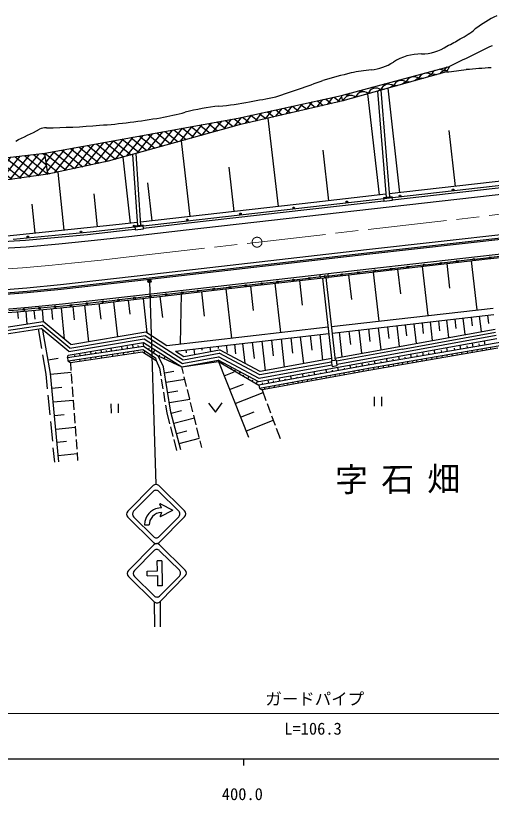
# Model space of a CAD drawing. Units: millimetres, scale not verified. Extents: x 40000 to 680000, y 20000 to 380000.
# Drawn here: x 433415 to 505659, y 198715 to 317747 of the extents above; entities that cross this region are included whole.
import ezdxf
from ezdxf.enums import TextEntityAlignment as Align

# ---------------------------------------------------------------- set-up
doc = ezdxf.new("R2010")
doc.units = ezdxf.units.MM
doc.header["$LTSCALE"] = 1000
doc.header["$PDMODE"] = 32
doc.header["$PDSIZE"] = 500
doc.linetypes.add('CHAIN', pattern=[18.5, 12, -1.5, 3.5, -1.5])
for name, color, linetype, lineweight in [('M-BGD', 7, 'Continuous', 25), ('M-BMK', 2, 'CHAIN', 13), ('M-STR-HTXT', 7, 'Continuous', 13), ('M-STR-STRC', 7, 'Continuous', 25), ('M-TTL-BAND', 7, 'Continuous', 25)]:
    doc.layers.add(name, color=color, linetype=linetype, lineweight=lineweight)
doc.layers.add('M-BMK-HTXT', color=7, linetype='Continuous')
doc.styles.add('ＭＳ ゴシック', font='')
doc.styles.get('ＭＳ ゴシック').set_extended_font_data('MS Gothic')

msp = doc.modelspace()

# ---------------------------------------------------------------- hatches: boundary and pattern name
at = {"layer": 'M-BGD'}
h = msp.add_hatch(dxfattribs=at)
h.set_pattern_fill('USER', color=256, style=0, pattern_type=2)
h.set_pattern_definition([(51.5293, (437830, 296868), (-782.926, 622.115), []), (141.5293, (437830, 296868), (-622.115, -782.926), [])])
h.paths.add_polyline_path([(437830, 296868), (467211, 302217), (482905, 305629), (483127, 304821), (467363, 301198), (447483, 295688), (438302, 293686)])
h = msp.add_hatch(dxfattribs=at)
h.set_pattern_fill('USER', color=256, style=0, pattern_type=2)
h.set_pattern_definition([(51.529, (438302, 293686), (-782.93, 622.115), []), (141.529, (438302, 293686), (-622.115, -782.93), [])])
h.paths.add_polyline_path([(438302, 293686), (437830, 296868), (426487, 295576), (426419, 292034), (431091, 292684)])

# ---------------------------------------------------------------- linework, layer by layer
for p, q in [((482905, 305629), (499296, 310042)), ((488383, 306290), (489684, 290183)), ((488873, 306427), (490181, 290243)), ((491760, 290894), (489979, 306736)), ((467211, 302217), (482905, 305629)), ((483127, 304821), (482905, 305629)), ((488652, 290545), (486927, 305883)), ((473314, 288811), (471784, 302215)), ((500222, 291846), (499270, 300308)), ((459911, 287281), (458600, 298769)), ((438302, 293686), (437830, 296868)), ((451178, 296712), (451896, 285855)), ((451670, 296849), (452394, 285907)), ((480983, 289683), (480120, 297352)), ((450869, 286249), (449721, 296308)), ((440800, 285191), (439887, 294032)), ((466613, 288046), (465848, 294748)), ((454167, 286625), (453511, 292369)), ((508846, 292815), (490143, 290712)), ((508898, 291851), (490636, 289775)), ((445835, 285710), (445316, 290746)), ((489646, 290657), (478713, 289427)), ((478713, 289427), (452360, 286419)), ((489344, 289628), (459190, 286202)), ((436379, 284734), (435923, 289155)), ((449117, 286049), (427687, 283837)), ((451863, 286362), (449117, 286049)), ((459190, 286202), (452838, 285473)), ((486752, 281759), (524803, 286075)), ((486774, 281561), (524823, 285876)), ((444305, 284522), (439870, 284093)), ((450518, 285207), (444305, 284522)), ((451546, 285325), (450518, 285207)), ((434929, 283649), (430052, 283340)), ((439870, 284093), (434929, 283649)), ((522846, 283337), (487036, 279275)), ((505093, 280850), (522359, 282826)), ((454149, 278033), (486752, 281759)), ((454172, 277834), (486774, 281561)), ((491858, 279335), (505093, 280850)), ((498880, 280139), (499307, 276413)), ((502606, 280565), (503459, 273114)), ((487036, 279275), (480882, 278572)), ((480937, 278085), (491858, 279335)), ((487703, 278860), (488556, 271408)), ((491429, 279286), (491855, 275560)), ((495154, 279712), (496007, 272261)), ((440281, 276446), (454149, 278033)), ((440301, 276247), (454172, 277834)), ((479590, 278424), (454434, 275549)), ((465352, 276302), (479646, 277937)), ((476526, 277580), (476952, 273855)), ((480015, 277948), (481456, 265356)), ((480511, 278005), (481949, 265445)), ((483977, 278433), (484404, 274708)), ((435154, 275970), (440281, 276446)), ((435172, 275771), (440301, 276247)), ((450918, 274650), (465352, 276302)), ((465349, 276301), (466202, 268850)), ((469075, 276728), (469501, 273002)), ((472800, 277154), (473653, 269703)), ((430331, 275567), (435154, 275970)), ((430347, 275367), (435172, 275771)), ((454434, 275549), (440538, 273959)), ((455329, 275154), (455695, 271951)), ((458446, 267962), (458612, 275530)), ((461623, 275875), (462050, 272149)), ((440538, 273959), (435362, 273479)), ((443869, 273818), (444495, 268288)), ((446068, 274071), (446348, 271717)), ((448265, 274334), (448903, 269046)), ((450512, 274601), (450768, 272446)), ((452760, 274860), (453357, 269643)), ((435362, 273479), (430539, 273075)), ((433700, 272811), (433779, 271808)), ((434946, 272914), (435113, 270963)), ((436191, 273023), (436311, 271727)), ((437435, 273139), (437611, 271343)), ((438874, 273280), (439032, 271673)), ((440312, 273428), (440803, 268672)), ((442091, 273619), (442312, 271631)), ((481361, 270585), (505946, 273399)), ((481474, 269591), (506059, 272405)), ((497615, 271439), (497787, 269930)), ((498856, 271581), (499160, 268930)), ((500098, 271723), (500261, 270305)), ((501340, 271865), (501625, 269375)), ((502582, 272007), (502734, 270680)), ((503824, 272149), (504091, 269821)), ((505066, 272291), (505207, 271056)), ((427744, 269335), (437428, 270810)), ((427820, 268840), (437282, 270282)), ((428088, 269893), (437574, 271338)), ((437381, 267272), (436873, 270219)), ((441514, 266788), (437282, 270282)), ((441657, 267319), (437428, 270810)), ((441799, 267850), (437574, 271338)), ((456357, 267723), (480864, 270528)), ((481907, 265810), (506226, 270207)), ((487002, 270224), (487219, 268326)), ((488489, 270394), (488870, 267069)), ((489892, 270555), (490097, 268763)), ((491294, 270715), (491654, 267572)), ((492591, 270864), (492785, 269171)), ((493889, 271012), (494229, 268038)), ((495131, 271154), (495314, 269554)), ((496373, 271296), (496695, 268484)), ((441657, 267319), (453060, 269239)), ((441799, 267850), (453167, 269764)), ((453060, 269239), (458856, 265531)), ((453167, 269764), (456357, 267723)), ((457692, 266869), (480978, 269534)), ((476650, 269039), (477119, 264945)), ((478123, 269208), (478377, 266983)), ((479595, 269376), (480042, 265473)), ((506404, 269223), (482234, 264853)), ((482549, 269714), (482974, 266003)), ((484032, 269884), (484261, 267877)), ((485514, 270054), (485917, 266535)), ((492184, 267160), (506315, 269715)), ((441372, 266257), (452846, 268189)), ((441514, 266788), (452953, 268714)), ((451147, 267903), (451217, 267366)), ((452753, 268173), (452827, 267607)), ((452846, 268189), (458648, 264476)), ((452953, 268714), (458752, 265003)), ((466635, 267893), (466802, 266438)), ((467877, 268035), (468220, 265041)), ((469334, 268202), (469614, 265757)), ((506492, 268731), (470328, 262192)), ((470792, 268369), (471304, 263893)), ((472254, 268536), (472525, 266164)), ((473716, 268703), (474206, 264418)), ((475183, 268871), (475446, 266573)), ((508462, 268438), (486907, 264709)), ((513354, 268777), (486992, 264216)), ((502923, 267491), (502824, 268068)), ((503848, 267640), (503791, 267975)), ((504705, 267788), (504602, 268389)), ((441300, 265875), (452826, 267608)), ((441375, 265381), (452714, 267086)), ((441722, 265123), (452679, 266752)), ((444766, 266811), (444819, 266404)), ((445561, 266677), (445581, 266519)), ((446359, 267097), (446418, 266645)), ((447173, 266958), (447199, 266762)), ((447863, 267350), (447926, 266871)), ((448691, 267087), (448704, 266988)), ((449487, 267623), (449553, 267116)), ((449726, 266636), (449767, 266319)), ((450341, 267544), (450370, 267321)), ((450431, 266750), (450451, 266600)), ((451299, 266873), (451341, 266553)), ((451965, 266970), (451981, 266850)), ((451971, 267737), (452000, 267513)), ((452679, 266752), (454734, 265437)), ((452714, 267086), (454663, 265839)), ((452826, 267608), (455076, 266168)), ((453009, 266897), (452940, 266586)), ((453640, 267129), (453715, 267323)), ((454369, 266655), (454584, 267067)), ((457692, 266869), (458960, 266058)), ((458960, 266058), (464396, 267050)), ((459279, 267051), (459328, 266618)), ((460483, 267159), (460575, 266353)), ((461668, 267324), (461703, 267018)), ((462910, 267466), (462987, 266793)), ((464153, 267609), (464191, 267272)), ((470573, 263761), (464396, 267050)), ((465394, 267751), (465519, 266652)), ((492184, 267160), (482145, 265345)), ((506667, 267316), (487043, 263920)), ((495343, 266168), (495251, 266704)), ((497100, 266472), (497006, 267016)), ((498129, 266650), (498079, 266938)), ((499015, 266804), (498920, 267362)), ((500133, 266997), (500077, 267319)), ((501019, 267150), (500920, 267730)), ((501255, 266377), (501204, 266673)), ((502036, 267337), (501981, 267660)), ((502042, 266656), (502017, 266805)), ((502816, 266644), (502765, 266940)), ((503552, 266908), (503526, 267057)), ((504325, 266896), (504275, 267192)), ((504905, 267120), (504873, 267310)), ((505608, 267144), (505557, 267439)), ((438060, 263339), (437551, 266287)), ((438339, 265547), (439884, 265814)), ((441300, 265875), (441372, 266257)), ((441300, 265875), (441341, 265376)), ((442252, 265513), (442270, 265375)), ((442352, 266224), (442377, 266037)), ((443096, 266547), (443148, 266153)), ((443112, 265642), (443152, 265336)), ((443915, 265763), (443934, 265612)), ((443960, 266449), (443983, 266278)), ((444783, 265893), (444824, 265584)), ((445540, 266007), (445559, 265863)), ((446406, 266137), (446447, 265826)), ((447228, 266261), (447243, 266143)), ((448086, 266390), (448127, 266075)), ((448867, 266507), (448884, 266372)), ((453878, 266341), (453812, 266182)), ((454663, 265839), (454734, 265437)), ((455076, 266168), (458648, 264476)), ((455193, 266092), (455309, 266299)), ((455976, 265725), (456144, 266039)), ((456774, 265359), (456813, 265448)), ((458648, 264476), (464152, 265481)), ((458856, 265531), (458861, 265532)), ((458888, 265537), (464315, 266527)), ((458978, 265045), (464233, 266004)), ((470328, 262192), (464152, 265481)), ((470410, 262715), (464233, 266004)), ((470492, 263238), (464315, 266527)), ((481414, 265721), (470573, 263761)), ((489860, 265217), (489775, 265709)), ((490806, 265383), (490766, 265617)), ((491693, 265535), (491608, 266028)), ((492625, 265712), (492585, 265946)), ((493512, 265864), (493428, 266357)), ((494456, 266015), (494409, 266294)), ((495139, 265326), (495088, 265622)), ((495849, 265472), (495824, 265621)), ((496213, 266319), (496167, 266585)), ((496668, 265596), (496617, 265891)), ((497419, 265733), (497394, 265881)), ((498238, 265856), (498187, 266151)), ((498971, 266137), (498946, 266286)), ((499745, 266125), (499694, 266421)), ((500481, 266389), (500456, 266537)), ((441341, 265376), (441722, 265123)), ((441722, 265123), (441810, 263928)), ((454734, 265437), (455252, 264283)), ((455252, 264283), (455445, 263105)), ((458648, 264476), (464214, 265279)), ((458903, 263450), (458648, 264476)), ((458752, 265003), (458951, 265040)), ((462206, 265124), (462233, 264993)), ((463561, 265373), (463612, 265192)), ((464199, 265379), (464209, 265281)), ((464214, 265279), (468753, 253811)), ((464214, 265279), (470340, 261701)), ((464859, 265105), (464771, 264954)), ((466184, 264399), (466066, 264197)), ((486907, 264709), (470340, 261701)), ((481447, 264711), (470410, 262715)), ((481358, 265203), (470492, 263238)), ((482431, 263896), (482350, 264366)), ((483420, 264076), (483383, 264293)), ((484296, 264235), (484215, 264703)), ((485241, 264406), (485206, 264611)), ((486116, 264565), (486036, 265032)), ((487073, 264725), (487033, 264959)), ((487860, 264052), (487809, 264347)), ((488014, 264908), (487929, 265401)), ((488541, 264327), (488515, 264476)), ((488973, 265064), (488933, 265299)), ((489338, 264310), (489287, 264605)), ((490094, 264591), (490068, 264739)), ((490867, 264579), (490817, 264875)), ((491535, 264848), (491509, 264996)), ((492236, 264820), (492185, 265116)), ((492992, 265101), (492966, 265250)), ((493765, 265089), (493714, 265385)), ((494392, 265219), (494367, 265368)), ((438270, 261151), (438060, 263339)), ((438707, 263383), (441828, 263684)), ((441847, 263429), (441957, 261933)), ((456027, 263572), (457452, 263805)), ((465063, 263134), (466586, 263736)), ((466743, 263976), (466665, 263843)), ((467509, 263694), (467361, 263441)), ((468042, 263227), (467964, 263094)), ((486992, 264216), (470445, 261211)), ((487043, 263920), (470836, 260972)), ((475289, 262599), (475208, 263075)), ((477093, 262927), (477011, 263401)), ((477972, 263086), (477944, 263249)), ((478857, 263247), (478776, 263720)), ((479773, 263414), (479747, 263570)), ((480659, 263574), (480578, 264046)), ((481227, 263015), (481202, 263164)), ((481554, 263747), (481513, 263981)), ((482005, 263022), (481957, 263302)), ((482643, 263264), (482617, 263413)), ((483350, 263251), (483299, 263547)), ((484103, 263544), (484077, 263692)), ((484865, 263534), (484816, 263821)), ((485577, 263784), (485552, 263932)), ((486258, 263801), (486211, 264074)), ((487019, 264059), (486993, 264208)), ((455526, 262612), (455768, 261131)), ((456260, 262147), (459110, 262614)), ((459383, 261509), (459023, 262965)), ((468834, 262988), (468657, 262684)), ((469400, 262429), (469322, 262296)), ((470159, 262282), (469952, 261928)), ((470967, 261815), (470928, 262041)), ((471853, 261976), (471771, 262453)), ((472632, 262117), (472595, 262336)), ((473518, 262278), (473437, 262747)), ((474138, 261732), (474113, 261881)), ((474404, 262439), (474372, 262624)), ((474820, 261697), (474769, 261996)), ((475562, 262005), (475540, 262136)), ((476207, 262766), (476179, 262931)), ((476348, 261975), (476297, 262274)), ((476990, 262233), (476965, 262381)), ((477771, 262234), (477719, 262532)), ((478399, 262497), (478373, 262645)), ((479094, 262474), (479043, 262772)), ((479856, 262750), (479830, 262899)), ((480622, 262752), (480570, 263050)), ((438911, 261265), (440424, 261410)), ((441994, 261435), (442105, 259939)), ((456514, 260597), (458064, 260851)), ((459864, 259567), (459504, 261023)), ((465903, 261013), (468024, 261852)), ((470340, 261701), (470445, 261211)), ((470445, 261211), (470836, 260972)), ((470836, 260972), (471422, 259390)), ((471270, 261196), (471243, 261356)), ((471969, 261178), (471918, 261478)), ((472727, 261449), (472698, 261620)), ((473497, 261456), (473450, 261733)), ((438653, 257170), (438366, 260156)), ((455849, 260638), (456091, 259158)), ((456768, 259048), (459867, 259556)), ((466742, 258891), (470985, 260570)), ((487938, 258516), (487928, 259916)), ((488978, 259924), (488988, 258524)), ((439115, 259146), (442142, 259437)), ((442141, 259440), (442252, 257944)), ((447945, 257465), (447934, 258865)), ((448984, 258873), (448995, 257473)), ((456172, 258664), (456365, 257487)), ((460345, 257626), (459984, 259082)), ((462684, 258976), (463744, 257584)), ((463744, 257584), (464784, 258992)), ((471595, 258921), (472116, 257515)), ((439312, 257091), (440780, 257232)), ((442289, 257446), (442399, 255950)), ((456365, 257487), (456797, 255851)), ((457044, 257462), (458600, 257873)), ((460826, 255685), (460465, 257141)), ((467563, 256816), (469639, 257638)), ((439036, 253188), (438749, 256174)), ((457454, 255906), (460568, 256727)), ((468385, 254741), (472535, 256384)), ((472290, 257046), (472811, 255639)), ((439510, 255036), (442446, 255318)), ((442436, 255451), (442547, 253955)), ((456924, 255367), (457307, 253917)), ((457859, 254372), (459392, 254776)), ((461307, 253743), (460946, 255199)), ((472984, 255170), (473570, 253589)), ((458263, 252838), (461330, 253647)), ((439702, 253042), (441125, 253179)), ((442583, 253457), (442694, 251961)), ((457434, 253433), (457866, 251797)), ((461681, 252232), (461427, 253258)), ((439342, 250005), (439132, 252193)), ((439894, 251049), (442741, 251323)), ((442731, 251462), (442819, 250267))]:
    msp.add_line(p, q, dxfattribs=at)
for points in [[(499296, 310042), (498837, 309211), (483127, 304821)], [(483127, 304821), (477891, 303607), (467363, 301198)], [(467363, 301198), (447483, 295688), (438302, 293686), (426419, 292034), (416289, 293703), (413324, 294792), (407879, 296784), (403862, 298970)], [(404090, 299931), (417220, 296237), (426487, 295576), (437830, 296868), (467211, 302217)], [(429402, 272511), (433539, 272796), (437637, 273156), (441698, 273573), (445458, 273998)], [(445458, 273998), (449455, 274473), (450918, 274650)], [(439989, 250054), (438701, 263450), (437561, 270051)], [(458518, 251871), (457001, 257622), (455878, 264478), (455076, 266168)]]:
    msp.add_lwpolyline(points, dxfattribs=at)
for points in [[(489349, 289588), (490639, 289744), (490574, 290290), (489283, 290134)], [(451553, 285265), (452845, 285402), (452787, 285949), (451495, 285812)], [(479649, 277906), (480941, 278054), (480878, 278601), (479587, 278453)], [(482121, 265476), (481334, 265334), (481477, 264546), (482264, 264689)]]:
    msp.add_lwpolyline(points, close=True, dxfattribs=at)
for centre, radius, start, end in [((513816, 302209), 17177, 115.23526, 128.0541), ((493851, 327384), 14953, 298.33461, 308.83208), ((494978, 319151), 7204, 270.64522, 303.23293), ((447715, 410025), 109600, 297.85596, 299.05881), ((1705734, -2165561), 2753924, 115.83101, 115.98141), ((495002, 304106), 7842, 89.5869, 122.536), ((486764, 316745), 7246, 275.20737, 303.70857), ((490197, 280883), 28780, 95.534, 101.70879), ((497721, 308367), 1250, 53.38795, 90.07466), ((499639, 308936), 1250, 127.32683, 159.64816), ((460348, 653925), 346856, 276.37093, 276.87322), ((512448, 196108), 113947, 93.41572, 95.33309), ((503804, 229590), 81820, 103.75019, 106.84692), ((493886, 307230), 1250, 53.38795, 159.64816), ((492785, 307425), 1250, 53.38795, 56.92324), ((494703, 307994), 1250, 156.25628, 159.64816), ((495804, 307798), 1250, 53.38795, 159.64816), ((494703, 307994), 1250, 53.38795, 53.88152), ((496620, 308562), 1250, 159.17319, 159.64816), ((496905, 307603), 1250, 70.9532, 140.2687), ((497721, 308367), 1250, 120.06314, 159.64816), ((498822, 308172), 1250, 84.14402, 142.74422), ((-266005, 2479080), 2295799, 288.77555, 288.96456), ((490051, 306093), 1250, 53.38795, 159.64816), ((488951, 306288), 1250, 53.38795, 63.50072), ((490868, 306856), 1250, 150.02057, 159.64816), ((491152, 305898), 1250, 79.5796, 131.6423), ((491969, 306661), 1250, 53.38795, 159.64816), ((490868, 306856), 1250, 53.38795, 60.11723), ((492785, 307425), 1250, 153.21456, 159.64816), ((493070, 306466), 1250, 76.44642, 134.77548), ((494987, 307035), 1250, 73.59427, 137.62763), ((485116, 305150), 1250, 139.06309, 159.64816), ((486216, 304955), 1250, 53.38795, 159.64816), ((485116, 305150), 1250, 53.38795, 71.07471), ((487033, 305719), 1250, 143.01119, 159.64816), ((487317, 304760), 1250, 87.27247, 123.94943), ((488134, 305524), 1250, 53.38795, 159.64816), ((487033, 305719), 1250, 53.38795, 67.12661), ((488951, 306288), 1250, 146.63708, 159.64816), ((489235, 305329), 1250, 83.11165, 128.11025), ((449107, 421190), 118167, 279.65975, 281.62828), ((484299, 304387), 1250, 53.38795, 159.64816), ((483482, 303623), 1250, 104.70384, 106.51806), ((483198, 304582), 1250, 53.38795, 75.47622), ((485400, 304192), 1250, 92.65546, 118.56644), ((468698, 265217), 39061, 96.47719, 104.11451), ((461300, 341233), 37324, 274.59858, 281.80447), ((443518, 365666), 64496, 280.62669, 284.04795), ((440522, 384261), 83326, 273.87162, 280.29299), ((391819, 387221), 97782, 295.17571, 297.52924), ((438008, 298491), 2250, 88.18575, 116.21207), ((437089, 406047), 105312, 270.53853, 274.93486)]:
    msp.add_arc(centre, radius, start, end, dxfattribs=at)
at = {"layer": 'M-BMK'}
for p, q in [((450179, 281107), (521619, 289284)), ((446400, 280678), (450179, 281107)), ((434457, 279495), (438444, 279843)), ((438444, 279843), (442424, 280243)), ((442424, 280243), (446400, 280678)), ((430463, 279218), (434457, 279495))]:
    msp.add_line(p, q, dxfattribs=at)
msp.add_circle((470078, 283385), 750, dxfattribs=at)
at = {"layer": 'M-STR-HTXT'}
msp.add_line((426233, 211896), (530926, 211896), dxfattribs=at)
at = {"layer": 'M-STR-STRC'}
for p, q in [((456842, 286341), (512480, 292625)), ((509011, 290857), (459304, 285208)), ((444751, 284958), (456842, 286341)), ((486695, 282256), (524752, 286573)), ((433024, 283861), (444751, 284958)), ((459304, 285208), (450627, 284213)), ((444407, 283527), (439959, 283097)), ((450627, 284213), (444407, 283527)), ((435005, 282651), (430094, 282322)), ((439959, 283097), (435005, 282651)), ((454093, 278529), (486695, 282256)), ((505360, 281027), (503113, 280771)), ((507867, 281314), (505619, 281057)), ((495335, 279883), (493088, 279626)), ((497842, 280169), (495594, 279912)), ((500348, 280455), (498100, 280198)), ((502854, 280741), (500606, 280485)), ((485310, 278738), (483063, 278481)), ((487817, 279024), (485569, 278768)), ((490323, 279310), (488075, 279054)), ((492829, 279597), (490581, 279340)), ((440229, 276943), (454093, 278529)), ((453721, 277482), (454720, 246641)), ((475470, 277618), (473314, 277373)), ((477884, 277892), (475728, 277647)), ((480298, 278166), (478142, 277921)), ((482804, 278452), (480556, 278195)), ((430289, 276065), (435108, 276468)), ((435108, 276468), (440229, 276943)), ((463399, 276247), (461243, 276002)), ((465813, 276521), (463657, 276276)), ((468227, 276795), (466072, 276550)), ((470641, 277069), (468486, 276825)), ((473056, 277343), (470900, 277099)), ((453743, 275151), (451587, 274906)), ((456157, 275425), (454001, 275180)), ((458571, 275699), (456415, 275454)), ((460985, 275973), (458829, 275728)), ((441672, 273783), (439543, 273594)), ((444086, 274054), (441930, 273809)), ((446500, 274328), (444344, 274083)), ((448914, 274602), (446759, 274358)), ((451328, 274876), (449173, 274632)), ((434510, 273148), (432382, 272959)), ((436897, 273360), (434769, 273171)), ((439284, 273571), (437156, 273383)), ((454276, 246453), (450441, 242559)), ((455167, 246459), (459061, 242624)), ((454283, 245562), (451332, 242566)), ((458170, 242617), (455174, 245569)), ((454675, 242929), (454331, 242773)), ((455162, 243055), (454675, 242929)), ((455539, 243086), (455162, 243055)), ((455539, 243086), (455328, 243636)), ((455415, 243715), (457305, 242747)), ((450447, 241668), (454341, 237833)), ((454334, 238724), (451338, 241675)), ((453349, 241820), (453183, 241481)), ((453645, 242227), (453349, 241820)), ((453915, 242490), (453645, 242227)), ((454331, 242773), (453915, 242490)), ((454199, 241787), (453972, 241486)), ((454482, 242036), (454199, 241787)), ((454810, 242223), (454482, 242036)), ((455169, 242339), (454810, 242223)), ((455544, 242380), (455169, 242339)), ((458176, 241726), (455225, 238730)), ((459067, 241733), (455232, 237839)), ((455544, 242380), (455341, 241827)), ((455430, 241750), (457305, 242747)), ((453042, 240998), (452999, 240509)), ((452999, 240509), (453705, 240514)), ((453183, 241481), (453042, 240998)), ((453810, 241145), (453705, 240514)), ((453972, 241486), (453810, 241145)), ((454386, 237465), (450551, 233572)), ((455277, 237472), (459171, 233637)), ((454393, 236575), (451442, 233579)), ((458280, 233630), (455284, 236581)), ((455635, 235054), (454929, 235049)), ((454941, 233512), (454929, 235049)), ((455635, 235054), (455663, 231274)), ((453404, 233500), (454941, 233512)), ((453409, 232794), (453404, 233500)), ((450558, 232681), (454451, 228846)), ((454444, 229736), (451448, 232688)), ((453409, 232794), (454946, 232806)), ((454946, 232806), (454958, 231269)), ((458287, 232739), (455335, 229743)), ((459178, 232746), (455342, 228852)), ((455663, 231274), (454958, 231269)), ((454451, 228846), (454480, 225048)), ((455342, 228852), (455371, 225055))]:
    msp.add_line(p, q, dxfattribs=at)
for centre, radius in [((491777, 290413), 125), ((499851, 291324), 125), ((483704, 289501), 125), ((475631, 288589), 125), ((459485, 286766), 125), ((467558, 287677), 125), ((451412, 285846), 125), ((443340, 284952), 125), ((435251, 284195), 125), ((505490, 281042), 130), ((492958, 279611), 130), ((495465, 279898), 130), ((497971, 280184), 130), ((500477, 280470), 130), ((502983, 280756), 130), ((482933, 278467), 130), ((485440, 278753), 130), ((487946, 279039), 130), ((490452, 279325), 130), ((453721, 277482), 250), ((453721, 277482), 200), ((453721, 277482), 150), ((453721, 277482), 100), ((453721, 277482), 50), ((453721, 277482), 20), ((473185, 277358), 130), ((475599, 277632), 130), ((478013, 277906), 130), ((480427, 278181), 130), ((463528, 276262), 130), ((465942, 276536), 130), ((468357, 276810), 130), ((470771, 277084), 130), ((451458, 274891), 130), ((453872, 275165), 130), ((456286, 275439), 130), ((458700, 275713), 130), ((461114, 275988), 130), ((441801, 273795), 130), ((444215, 274069), 130), ((446629, 274343), 130), ((449043, 274617), 130), ((434640, 273159), 130), ((437027, 273371), 130), ((439414, 273583), 130)]:
    msp.add_circle(centre, radius, dxfattribs=at)
for centre, radius, start, end in [((454725, 246011), 630, 45.43121, 135.43121), ((454732, 245120), 630, 45.43121, 135.43137), ((455386, 243658), 63, 62.87839, 200.98724), ((450890, 242117), 630, 135.43121, 225.43121), ((451780, 242124), 630, 135.43137, 225.43111), ((455400, 241806), 63, 159.87516, 297.98402), ((457728, 242169), 630, 315.43117, 45.43121), ((458619, 242175), 630, 315.43121, 45.43121), ((454776, 239173), 630, 225.43111, 315.43117), ((454783, 238282), 630, 225.43121, 315.43121), ((454835, 237023), 630, 45.43121, 135.43121), ((454842, 236132), 630, 45.43121, 135.43137), ((451000, 233130), 630, 135.43121, 225.43121), ((451891, 233137), 630, 135.43137, 225.43111), ((457838, 233181), 630, 315.43117, 45.43121), ((458729, 233188), 630, 315.43121, 45.43121), ((454887, 230185), 630, 225.43111, 315.43117), ((454893, 229294), 630, 225.43121, 315.43121)]:
    msp.add_arc(centre, radius, start, end, dxfattribs=at)
msp.add_point((453721, 277482), dxfattribs=at)
at = {"layer": 'M-TTL-BAND'}
for p, q in [((40000, 205000), (579000, 205000)), ((468000, 205000), (468000, 204000))]:
    msp.add_line(p, q, dxfattribs=at)

# ---------------------------------------------------------------- texts
at = {"layer": 'M-BMK-HTXT', "insert": (481923, 247156), "char_height": 3666, "attachment_point": 4, "rotation": 0.431, "style": 'ＭＳ ゴシック'}
msp.add_mtext('\\T1.4;字石畑', dxfattribs=at)
at = {"layer": 'M-STR-HTXT', "style": 'ＭＳ ゴシック'}
msp.add_text('ガードパイプ', height=1833, dxfattribs=at).set_placement((478839, 214093), align=Align.MIDDLE_CENTER)
msp.add_text('L=106.3', height=1833, dxfattribs=at).set_placement((478579, 208123), align=Align.BOTTOM_CENTER)
at = {"layer": 'M-TTL-BAND', "style": 'ＭＳ ゴシック'}
msp.add_text('400.0', height=1833, dxfattribs=at).set_placement((467844, 198195), align=Align.BOTTOM_CENTER)

doc.saveas('drawing.dxf')
